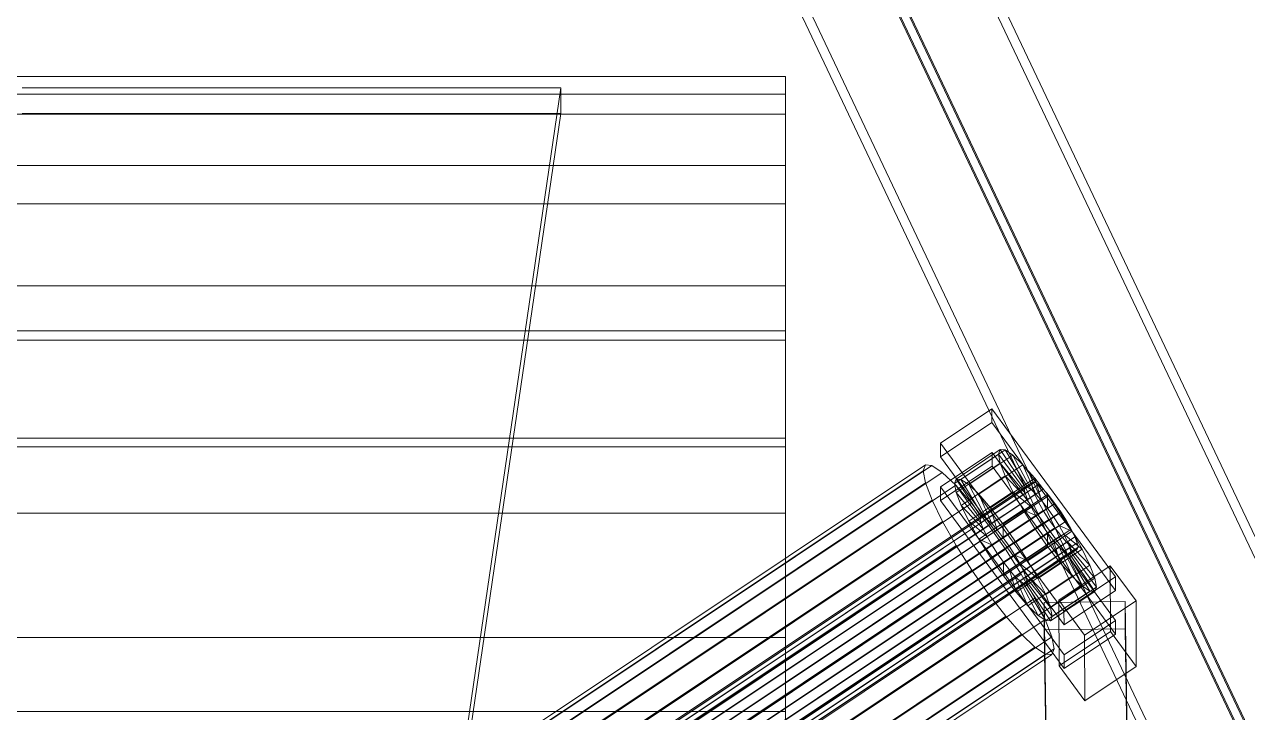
# Model space of a CAD drawing. Header units: millimetres. Extents: x -1970 to 34302, y -65268 to 6837.
# Drawn here: x 130.5 to 402.9, y -32471.9 to -32318.5 of the extents above; entities that cross this region are included whole.
import ezdxf

# ---------------------------------------------------------------- set-up
doc = ezdxf.new("R2010")
doc.units = ezdxf.units.MM
doc.layers.add('frontal_C01', color=7, linetype='Continuous', lineweight=0)
doc.layers.add('frontal_C02', color=7, linetype='Continuous', lineweight=0)

msp = doc.modelspace()

# ---------------------------------------------------------------- linework, layer by layer
at = {"layer": 'frontal_C01'}
for p, q in [((299.114, -32210.225), (439.114, -32505.516)), ((439.114, -32510.386), (299.114, -32215.095)), ((420.886, -32513.357), (280.886, -32218.066)), ((420.886, -32518.227), (280.886, -32222.936)), ((299.114, -32255.881), (439.114, -32551.172)), ((439.114, -32556.042), (299.114, -32260.751)), ((420.886, -32559.014), (280.886, -32263.722)), ((420.886, -32563.884), (280.886, -32268.593)), ((300, -32330.147), (-300, -32330.147)), ((300, -32338.485), (300, -32330.147)), ((300, -32330.147), (300, -32334.062)), ((300, -32334.062), (-300, -32334.062)), ((250, -32332.673), (130, -32332.673)), ((228.298, -32480.607), (250, -32332.673)), ((250, -32332.673), (250, -32338.392)), ((300, -32334.062), (300, -32349.964)), ((300, -32338.485), (-300, -32338.485)), ((130, -32338.392), (250, -32338.392)), ((250, -32338.392), (228.298, -32486.326)), ((300, -32358.508), (300, -32338.485)), ((300, -32349.964), (-300, -32349.964)), ((300, -32349.964), (300, -32376.767)), ((300, -32358.508), (-300, -32358.508)), ((300, -32388.85), (300, -32358.508)), ((300, -32376.767), (-300, -32376.767)), ((300, -32376.767), (300, -32412.647)), ((300, -32388.85), (-300, -32388.85)), ((300, -32427.445), (300, -32388.85)), ((334.501, -32411.85), (345.969, -32404.196)), ((345.969, -32404.196), (345.981, -32407.24)), ((345.969, -32404.196), (373.501, -32441.64)), ((345.981, -32407.24), (334.513, -32414.893)), ((373.513, -32444.684), (345.981, -32407.24)), ((300, -32412.647), (-300, -32412.647)), ((300, -32412.647), (300, -32455.157)), ((334.513, -32414.893), (334.501, -32411.85)), ((362.033, -32449.293), (334.501, -32411.85)), ((334.513, -32414.893), (362.045, -32452.337)), ((334.539, -32421.59), (346.008, -32413.936)), ((337.64, -32420.815), (347.47, -32414.255)), ((338.005, -32419.823), (347.835, -32413.263)), ((339.088, -32419.909), (348.918, -32413.349)), ((340.816, -32421.067), (350.645, -32414.507)), ((346.008, -32413.936), (346.02, -32416.98)), ((346.008, -32413.936), (373.539, -32451.38)), ((347.835, -32413.263), (347.47, -32414.255)), ((347.47, -32414.255), (353.205, -32422.056)), ((347.47, -32414.255), (347.847, -32416.257)), ((348.918, -32413.349), (347.835, -32413.263)), ((347.835, -32413.263), (353.378, -32421.586)), ((350.645, -32414.507), (348.918, -32413.349)), ((348.918, -32413.349), (353.892, -32421.627)), ((352.899, -32416.658), (350.645, -32414.507)), ((350.645, -32414.507), (354.71, -32422.175)), ((146.383, -32541.007), (330.692, -32418.009)), ((146.872, -32539.682), (331.181, -32416.683)), ((148.32, -32539.796), (332.629, -32416.798)), ((150.629, -32541.344), (334.938, -32418.346)), ((331.181, -32416.683), (330.692, -32418.009)), ((330.692, -32418.009), (331.197, -32420.685)), ((332.629, -32416.798), (331.181, -32416.683)), ((334.938, -32418.346), (332.629, -32416.798)), ((346.02, -32416.98), (334.551, -32424.633)), ((337.95, -32421.221), (334.938, -32418.346)), ((338.017, -32422.817), (347.847, -32416.257)), ((343.069, -32423.218), (352.899, -32416.658)), ((373.551, -32454.424), (346.02, -32416.98)), ((347.847, -32416.257), (353.384, -32423.004)), ((347.847, -32416.257), (348.941, -32419.133)), ((355.525, -32419.655), (352.899, -32416.658)), ((352.899, -32416.658), (355.777, -32423.194)), ((141.045, -32563.641), (354.844, -32420.963)), ((141.218, -32563.171), (355.017, -32420.493)), ((141.731, -32563.211), (355.53, -32420.534)), ((142.549, -32563.76), (356.348, -32421.082)), ((146.887, -32543.684), (331.197, -32420.685)), ((153.641, -32544.219), (337.95, -32421.221)), ((331.197, -32420.685), (332.659, -32424.529)), ((337.64, -32420.815), (338.005, -32419.823)), ((343.376, -32428.616), (337.64, -32420.815)), ((338.017, -32422.817), (337.64, -32420.815)), ((341.461, -32425.227), (337.95, -32421.221)), ((343.549, -32428.146), (338.005, -32419.823)), ((338.005, -32419.823), (339.088, -32419.909)), ((344.062, -32428.187), (339.088, -32419.909)), ((339.088, -32419.909), (340.816, -32421.067)), ((339.111, -32425.692), (348.941, -32419.133)), ((344.88, -32428.735), (340.816, -32421.067)), ((340.816, -32421.067), (343.069, -32423.218)), ((345.695, -32426.214), (355.525, -32419.655)), ((348.941, -32419.133), (353.902, -32424.366)), ((348.941, -32419.133), (350.678, -32422.686)), ((355.017, -32420.493), (354.844, -32420.963)), ((354.844, -32420.963), (355.022, -32421.911)), ((355.53, -32420.534), (355.017, -32420.493)), ((358.345, -32423.294), (355.525, -32419.655)), ((355.525, -32419.655), (357.021, -32424.614)), ((356.348, -32421.082), (355.53, -32420.534)), ((357.415, -32422.101), (356.348, -32421.082)), ((141.224, -32564.589), (355.022, -32421.911)), ((141.742, -32565.951), (355.541, -32423.273)), ((143.617, -32564.778), (357.415, -32422.101)), ((144.861, -32566.198), (358.659, -32423.52)), ((334.551, -32424.633), (334.539, -32421.59)), ((362.071, -32459.033), (334.539, -32421.59)), ((343.554, -32429.564), (338.017, -32422.817)), ((339.111, -32425.692), (338.017, -32422.817)), ((340.848, -32429.246), (350.678, -32422.686)), ((345.947, -32429.754), (343.069, -32423.218)), ((343.069, -32423.218), (345.695, -32426.214)), ((353.205, -32422.056), (343.376, -32428.616)), ((353.378, -32421.586), (343.549, -32428.146)), ((353.384, -32423.004), (343.554, -32429.564)), ((353.892, -32421.627), (344.062, -32428.187)), ((354.71, -32422.175), (344.88, -32428.735)), ((355.777, -32423.194), (345.947, -32429.754)), ((358.345, -32423.294), (348.515, -32429.853)), ((350.678, -32422.686), (354.725, -32426.049)), ((350.678, -32422.686), (352.938, -32426.674)), ((353.205, -32422.056), (353.378, -32421.586)), ((353.384, -32423.004), (353.205, -32422.056)), ((353.378, -32421.586), (353.892, -32421.627)), ((353.902, -32424.366), (353.384, -32423.004)), ((353.892, -32421.627), (354.71, -32422.175)), ((354.71, -32422.175), (355.777, -32423.194)), ((355.022, -32421.911), (355.541, -32423.273)), ((355.541, -32423.273), (356.363, -32424.956)), ((355.777, -32423.194), (357.021, -32424.614)), ((358.659, -32423.52), (357.415, -32422.101)), ((358.357, -32426.337), (358.345, -32423.294)), ((361.166, -32427.327), (358.345, -32423.294)), ((359.995, -32425.244), (358.659, -32423.52)), ((142.565, -32567.634), (356.363, -32424.956)), ((359.995, -32425.244), (146.196, -32567.922)), ((148.35, -32547.528), (332.659, -32424.529)), ((157.152, -32548.225), (341.461, -32425.227)), ((332.659, -32424.529), (334.981, -32429.279)), ((334.551, -32424.633), (362.083, -32462.077)), ((344.073, -32430.926), (339.111, -32425.692)), ((340.848, -32429.246), (339.111, -32425.692)), ((345.231, -32430.092), (341.461, -32425.227)), ((343.108, -32433.234), (352.938, -32426.674)), ((353.902, -32424.366), (344.073, -32430.926)), ((354.725, -32426.049), (344.895, -32432.609)), ((347.191, -32431.173), (345.695, -32426.214)), ((345.695, -32426.214), (348.515, -32429.853)), ((357.021, -32424.614), (347.191, -32431.173)), ((348.527, -32432.897), (358.357, -32426.337)), ((352.938, -32426.674), (355.796, -32427.939)), ((352.938, -32426.674), (355.569, -32430.827)), ((354.725, -32426.049), (353.902, -32424.366)), ((355.796, -32427.939), (354.725, -32426.049)), ((356.363, -32424.956), (357.434, -32426.845)), ((357.021, -32424.614), (358.357, -32426.337)), ((358.357, -32426.337), (359.693, -32428.248)), ((361.332, -32427.154), (359.995, -32425.244)), ((300, -32427.445), (-300, -32427.445)), ((143.635, -32569.523), (357.434, -32426.845)), ((144.881, -32571.49), (358.68, -32428.812)), ((147.533, -32569.832), (361.332, -32427.154)), ((148.779, -32571.799), (362.578, -32429.121)), ((150.672, -32552.278), (334.981, -32429.279)), ((300, -32471.662), (300, -32427.445)), ((334.981, -32429.279), (338.003, -32434.612)), ((344.895, -32432.609), (340.848, -32429.246)), ((343.108, -32433.234), (340.848, -32429.246)), ((343.549, -32428.146), (343.376, -32428.616)), ((343.376, -32428.616), (343.554, -32429.564)), ((344.062, -32428.187), (343.549, -32428.146)), ((344.88, -32428.735), (344.062, -32428.187)), ((345.947, -32429.754), (344.88, -32428.735)), ((355.796, -32427.939), (345.966, -32434.499)), ((359.693, -32428.248), (349.863, -32434.808)), ((351.336, -32433.887), (361.166, -32427.327)), ((357.042, -32429.906), (355.796, -32427.939)), ((357.434, -32426.845), (358.68, -32428.812)), ((358.68, -32428.812), (360.017, -32430.723)), ((361.166, -32427.327), (359.693, -32428.248)), ((359.693, -32428.248), (360.939, -32430.215)), ((363.797, -32431.479), (361.166, -32427.327)), ((362.578, -32429.121), (361.332, -32427.154)), ((363.648, -32431.011), (362.578, -32429.121)), ((146.218, -32573.401), (360.017, -32430.723)), ((149.85, -32573.689), (363.648, -32431.011)), ((345.231, -32430.092), (160.922, -32553.09)), ((343.554, -32429.564), (344.073, -32430.926)), ((344.073, -32430.926), (344.895, -32432.609)), ((349.002, -32435.484), (345.231, -32430.092)), ((345.739, -32437.387), (355.569, -32430.827)), ((347.191, -32431.173), (345.947, -32429.754)), ((348.527, -32432.897), (347.191, -32431.173)), ((357.042, -32429.906), (347.212, -32436.466)), ((348.515, -32429.853), (348.527, -32432.897)), ((348.515, -32429.853), (351.336, -32433.887)), ((358.378, -32431.816), (348.548, -32438.376)), ((360.939, -32430.215), (351.109, -32436.775)), ((362.01, -32432.104), (352.18, -32438.664)), ((353.967, -32438.039), (363.797, -32431.479)), ((355.569, -32430.827), (357.042, -32429.906)), ((355.569, -32430.827), (358.39, -32434.86)), ((358.378, -32431.816), (357.042, -32429.906)), ((358.39, -32434.86), (358.378, -32431.816)), ((359.714, -32433.54), (358.378, -32431.816)), ((360.017, -32430.723), (361.352, -32432.447)), ((363.797, -32431.479), (360.939, -32430.215)), ((360.939, -32430.215), (362.01, -32432.104)), ((366.057, -32435.468), (362.01, -32432.104)), ((362.01, -32432.104), (362.833, -32433.787)), ((364.471, -32432.694), (363.648, -32431.011)), ((366.057, -32435.468), (363.797, -32431.479)), ((147.554, -32575.124), (361.352, -32432.447)), ((148.798, -32576.544), (362.596, -32433.866)), ((149.865, -32577.563), (363.664, -32434.885)), ((150.672, -32575.372), (364.471, -32432.694)), ((151.191, -32576.734), (364.989, -32434.056)), ((153.694, -32557.61), (338.003, -32434.612)), ((338.003, -32434.612), (341.52, -32440.163)), ((345.966, -32434.499), (343.108, -32433.234)), ((345.739, -32437.387), (343.108, -32433.234)), ((344.895, -32432.609), (345.966, -32434.499)), ((345.966, -32434.499), (347.212, -32436.466)), ((349.863, -32434.808), (348.527, -32432.897)), ((348.56, -32441.42), (358.39, -32434.86)), ((349.863, -32434.808), (351.336, -32433.887)), ((351.109, -32436.775), (349.863, -32434.808)), ((359.714, -32433.54), (349.884, -32440.1)), ((351.336, -32433.887), (353.967, -32438.039)), ((362.833, -32433.787), (353.003, -32440.347)), ((358.39, -32434.86), (361.21, -32438.499)), ((361.21, -32438.499), (359.714, -32433.54)), ((360.958, -32434.959), (359.714, -32433.54)), ((361.352, -32432.447), (362.596, -32433.866)), ((362.596, -32433.866), (363.664, -32434.885)), ((367.794, -32439.021), (362.833, -32433.787)), ((362.833, -32433.787), (363.351, -32435.149)), ((363.664, -32434.885), (364.482, -32435.433)), ((364.989, -32434.056), (364.471, -32432.694)), ((365.168, -32435.004), (364.989, -32434.056)), ((150.683, -32578.111), (364.482, -32435.433)), ((151.196, -32578.152), (364.995, -32435.474)), ((151.369, -32577.682), (365.168, -32435.004)), ((164.693, -32558.482), (349.002, -32435.484)), ((347.212, -32436.466), (345.739, -32437.387)), ((348.56, -32441.42), (345.739, -32437.387)), ((347.212, -32436.466), (348.548, -32438.376)), ((352.519, -32441.035), (349.002, -32435.484)), ((352.18, -32438.664), (351.109, -32436.775)), ((351.109, -32436.775), (353.967, -32438.039)), ((360.958, -32434.959), (351.128, -32441.519)), ((362.025, -32435.978), (352.196, -32442.538)), ((362.843, -32436.526), (353.014, -32443.086)), ((363.351, -32435.149), (353.521, -32441.709)), ((363.357, -32436.567), (353.527, -32443.127)), ((363.53, -32436.097), (353.7, -32442.657)), ((356.228, -32442.028), (366.057, -32435.468)), ((363.836, -32441.496), (360.958, -32434.959)), ((362.025, -32435.978), (360.958, -32434.959)), ((366.09, -32443.646), (362.025, -32435.978)), ((362.843, -32436.526), (362.025, -32435.978)), ((367.817, -32444.804), (362.843, -32436.526)), ((363.357, -32436.567), (362.843, -32436.526)), ((368.888, -32441.896), (363.351, -32435.149)), ((363.351, -32435.149), (363.53, -32436.097)), ((363.53, -32436.097), (363.357, -32436.567)), ((368.9, -32444.89), (363.357, -32436.567)), ((369.265, -32443.898), (363.53, -32436.097)), ((364.482, -32435.433), (364.995, -32435.474)), ((364.995, -32435.474), (365.168, -32435.004)), ((367.794, -32439.021), (366.057, -32435.468)), ((157.211, -32563.161), (341.52, -32440.163)), ((341.52, -32440.163), (345.291, -32445.554)), ((348.548, -32438.376), (348.56, -32441.42)), ((348.548, -32438.376), (349.884, -32440.1)), ((349.884, -32440.1), (351.38, -32445.059)), ((349.884, -32440.1), (351.128, -32441.519)), ((351.38, -32445.059), (361.21, -32438.499)), ((353.003, -32440.347), (352.18, -32438.664)), ((352.18, -32438.664), (356.228, -32442.028)), ((353.521, -32441.709), (353.003, -32440.347)), ((353.003, -32440.347), (357.964, -32445.581)), ((353.967, -32438.039), (356.228, -32442.028)), ((357.964, -32445.581), (367.794, -32439.021)), ((360.882, -32446.82), (372.35, -32439.167)), ((361.21, -32438.499), (363.836, -32441.496)), ((368.888, -32441.896), (367.794, -32439.021)), ((372.35, -32439.167), (372.408, -32453.777)), ((372.35, -32439.167), (378.086, -32446.968)), ((168.21, -32564.033), (352.519, -32441.035)), ((351.38, -32445.059), (348.56, -32441.42)), ((351.128, -32441.519), (354.006, -32448.056)), ((351.128, -32441.519), (352.196, -32442.538)), ((352.196, -32442.538), (356.26, -32450.206)), ((352.196, -32442.538), (353.014, -32443.086)), ((355.541, -32446.367), (352.519, -32441.035)), ((353.014, -32443.086), (357.987, -32451.364)), ((353.014, -32443.086), (353.527, -32443.127)), ((353.7, -32442.657), (353.521, -32441.709)), ((353.521, -32441.709), (359.058, -32448.456)), ((353.527, -32443.127), (353.7, -32442.657)), ((353.7, -32442.657), (359.436, -32450.458)), ((354.006, -32448.056), (363.836, -32441.496)), ((356.228, -32442.028), (357.964, -32445.581)), ((359.058, -32448.456), (368.888, -32441.896)), ((373.501, -32441.64), (362.033, -32449.293)), ((363.836, -32441.496), (366.09, -32443.646)), ((369.265, -32443.898), (368.888, -32441.896)), ((373.513, -32444.684), (373.501, -32441.64)), ((160.982, -32568.553), (345.291, -32445.554)), ((345.291, -32445.554), (349.061, -32450.419)), ((354.006, -32448.056), (351.38, -32445.059)), ((353.527, -32443.127), (359.07, -32451.45)), ((356.26, -32450.206), (366.09, -32443.646)), ((357.964, -32445.581), (359.058, -32448.456)), ((357.987, -32451.364), (367.817, -32444.804)), ((359.07, -32451.45), (368.9, -32444.89)), ((359.436, -32450.458), (369.265, -32443.898)), ((362.045, -32452.337), (373.513, -32444.684)), ((366.09, -32443.646), (367.817, -32444.804)), ((367.817, -32444.804), (368.9, -32444.89)), ((368.9, -32444.89), (369.265, -32443.898)), ((171.232, -32569.365), (355.541, -32446.367)), ((356.26, -32450.206), (354.006, -32448.056)), ((357.863, -32451.117), (355.541, -32446.367)), ((357.646, -32447.376), (375.644, -32447.133)), ((357.646, -32453.464), (357.646, -32447.376)), ((360.514, -32640.376), (357.646, -32447.376)), ((359.058, -32448.456), (359.436, -32450.458)), ((360.939, -32461.43), (360.882, -32446.82)), ((366.618, -32454.621), (360.882, -32446.82)), ((378.086, -32446.968), (366.618, -32454.621)), ((375.644, -32447.133), (375.644, -32453.221)), ((375.644, -32447.133), (378.512, -32640.133)), ((378.143, -32461.578), (378.086, -32446.968)), ((164.752, -32573.417), (349.061, -32450.419)), ((173.554, -32574.115), (357.863, -32451.117)), ((349.061, -32450.419), (352.572, -32454.426)), ((357.987, -32451.364), (356.26, -32450.206)), ((359.326, -32454.961), (357.863, -32451.117)), ((359.436, -32450.458), (359.07, -32451.45)), ((362.033, -32449.293), (362.045, -32452.337)), ((375.644, -32453.221), (357.646, -32453.464)), ((360.514, -32646.464), (357.646, -32453.464)), ((359.07, -32451.45), (357.987, -32451.364)), ((372.408, -32453.777), (360.939, -32461.43)), ((373.539, -32451.38), (362.071, -32459.033)), ((378.143, -32461.578), (372.408, -32453.777)), ((373.551, -32454.424), (373.539, -32451.38)), ((378.512, -32646.221), (375.644, -32453.221)), ((-300, -32455.157), (300, -32455.157)), ((168.263, -32577.424), (352.572, -32454.426)), ((175.016, -32577.959), (359.326, -32454.961)), ((300, -32455.157), (300, -32501.4)), ((352.572, -32454.426), (355.584, -32457.301)), ((359.83, -32457.637), (359.326, -32454.961)), ((362.083, -32462.077), (373.551, -32454.424)), ((366.618, -32454.621), (366.675, -32469.231)), ((171.275, -32580.299), (355.584, -32457.301)), ((173.584, -32581.846), (357.893, -32458.848)), ((175.032, -32581.961), (359.341, -32458.963)), ((175.521, -32580.635), (359.83, -32457.637)), ((355.584, -32457.301), (357.893, -32458.848)), ((357.893, -32458.848), (359.341, -32458.963)), ((359.341, -32458.963), (359.83, -32457.637)), ((362.071, -32459.033), (362.083, -32462.077)), ((360.939, -32461.43), (366.675, -32469.231)), ((366.675, -32469.231), (378.143, -32461.578)), ((300, -32471.662), (-300, -32471.662)), ((300, -32518.488), (300, -32471.662))]:
    msp.add_line(p, q, dxfattribs=at)
at = {"layer": 'frontal_C02'}
for p, q in [((-300, -32386.787), (300, -32386.787)), ((300, -32386.787), (300, -32550.456)), ((300, -32386.787), (300, -32410.695)), ((300, -32410.695), (-300, -32410.695)), ((300, -32574.364), (300, -32410.695))]:
    msp.add_line(p, q, dxfattribs=at)

doc.saveas('drawing.dxf')
